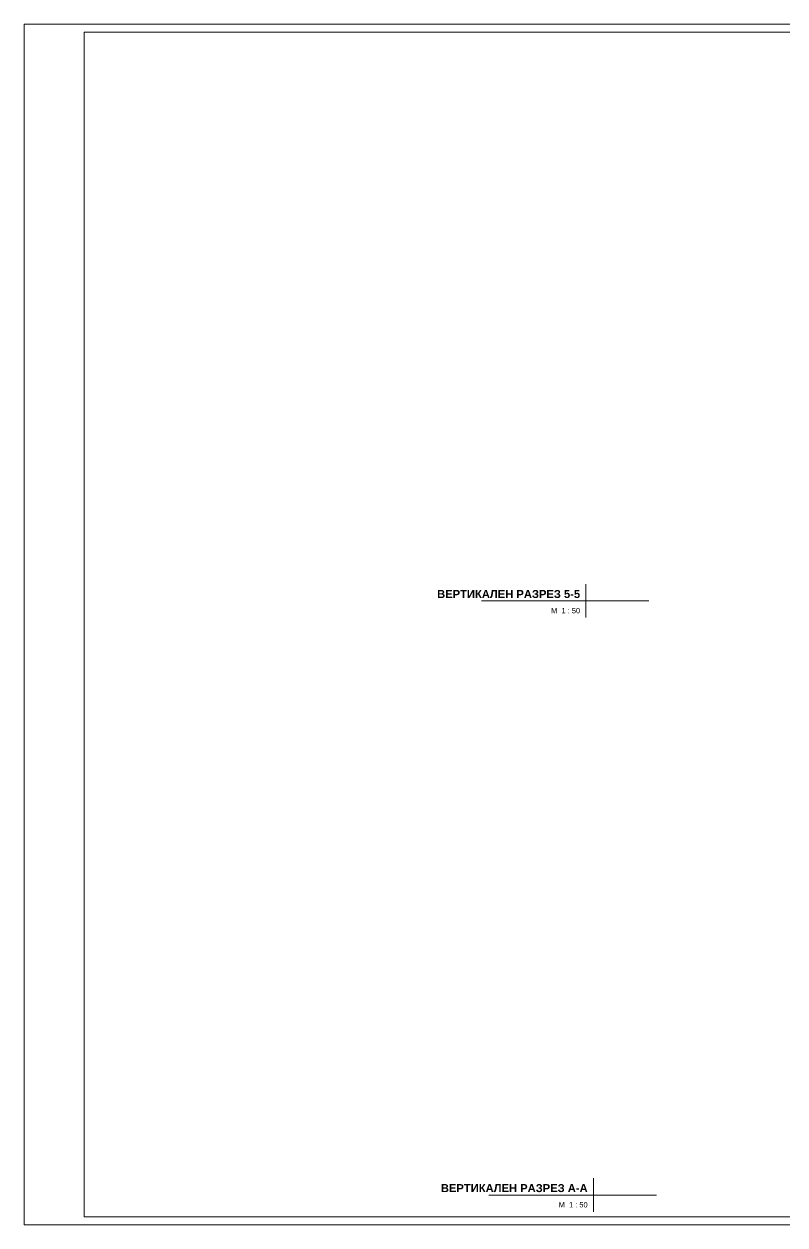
# Model space of a CAD drawing. Header units: centimetres. Extents: x -1097 to 1753, y -1712 to 538.
# Drawn here: x -1097 to 328, y -1712 to 538 of the extents above; entities that cross this region are included whole.
import ezdxf

# ---------------------------------------------------------------- set-up
doc = ezdxf.new("R2010")
doc.units = ezdxf.units.CM
doc.layers.add('G-ANNO-TTLB', color=7, linetype='Continuous', lineweight=9)
doc.styles.add('Arial', font='arial.ttf', dxfattribs={"height": 0.2})
doc.styles.add('Arial_B', font='arialbd.ttf', dxfattribs={"height": 0.3})

# ---------------------------------------------------------------- blocks, each defined once
blk = doc.blocks.new('TEC_ОФИЦИАЛНА РАМКА - TEC_ОФИЦИАЛНА РАМКА-2548455-СГРАДА ТИП III - ВЕРТИКАЛНИ РАЗРЕЗИ 5-5_ А-А')
at = {"layer": 'G-ANNO-TTLB'}
for p, q in [((-15.379, 40.554), (-15.379, -4.446)), ((41.621, 40.554), (-15.379, 40.554)), ((-13.129, -4.146), (-13.129, 40.254)), ((-13.129, 40.254), (41.321, 40.254)), ((-15.379, -4.446), (41.621, -4.446)), ((41.321, -4.146), (-13.129, -4.146))]:
    blk.add_line(p, q, dxfattribs=at)
blk = doc.blocks.new('Viewport - TYPE-NAME SCALE LEVEL-1451543-СГРАДА ТИП III - ВЕРТИКАЛНИ РАЗРЕЗИ 5-5_ А-А')
at = {"layer": 'G-ANNO-TTLB'}
for p, q in [((0, -0.627), (0, 0.627)), ((2.363, 0), (-3.913, 0))]:
    blk.add_line(p, q, dxfattribs=at)

msp = doc.modelspace()

# ---------------------------------------------------------------- block references
at = {"layer": 'G-ANNO-TTLB', "xscale": 49.99999999999999, "yscale": 49.99999999999999, "zscale": 49.99999999999999}
msp.add_blockref('TEC_ОФИЦИАЛНА РАМКА - TEC_ОФИЦИАЛНА РАМКА-2548455-СГРАДА ТИП III - ВЕРТИКАЛНИ РАЗРЕЗИ 5-5_ А-А', (-327.9, -1489.4), dxfattribs=at)

# ---------------------------------------------------------------- next in the draw order: block references
for p in [(-44.7, -542.5), (-30.7, -1655.6)]:
    msp.add_blockref('Viewport - TYPE-NAME SCALE LEVEL-1451543-СГРАДА ТИП III - ВЕРТИКАЛНИ РАЗРЕЗИ 5-5_ А-А', p, dxfattribs=at)

# ---------------------------------------------------------------- next in the draw order: texts
at = {"layer": 'G-ANNO-TTLB', "attachment_point": 6, "line_spacing_factor": 0.936439}
for s, insert, char_height, width, style in [('\\pt60,120,180,240,300,360,420,480,540,600,660,720,780,840,900,960,1020,1080,1140,1200,1260,1320,1380,1440,1500,1560,1620,1680,1740,1800,1860,1920;{\\fArial|b1|i0|c204|p34;ВЕРТИКАЛЕН РАЗРЕЗ }5-5', (-55.4, -529.7), 15, 270.85, 'Arial_B'), ('\\pt60,120,180,240,300,360,420,480,540,600,660,720,780,840,900,960,1020,1080,1140,1200,1260,1320,1380,1440,1500,1560,1620,1680,1740,1800,1860,1920;M  1 : 50', (-55.5, -560.8), 10, 55.25, 'Arial'), ('\\pt60,120,180,240,300,360,420,480,540,600,660,720,780,840,900,960,1020,1080,1140,1200,1260,1320,1380,1440,1500,1560,1620,1680,1740,1800,1860,1920;{\\fArial|b1|i0|c204|p34;ВЕРТИКАЛЕН РАЗРЕЗ }A-A', (-41.4, -1642.7), 15, 276.85, 'Arial_B'), ('\\pt60,120,180,240,300,360,420,480,540,600,660,720,780,840,900,960,1020,1080,1140,1200,1260,1320,1380,1440,1500,1560,1620,1680,1740,1800,1860,1920;M  1 : 50', (-41.4, -1673.9), 10, 55.25, 'Arial')]:
    msp.add_mtext(s, dxfattribs=dict(at, insert=insert, char_height=char_height, width=width, style=style))

doc.saveas('drawing.dxf')
